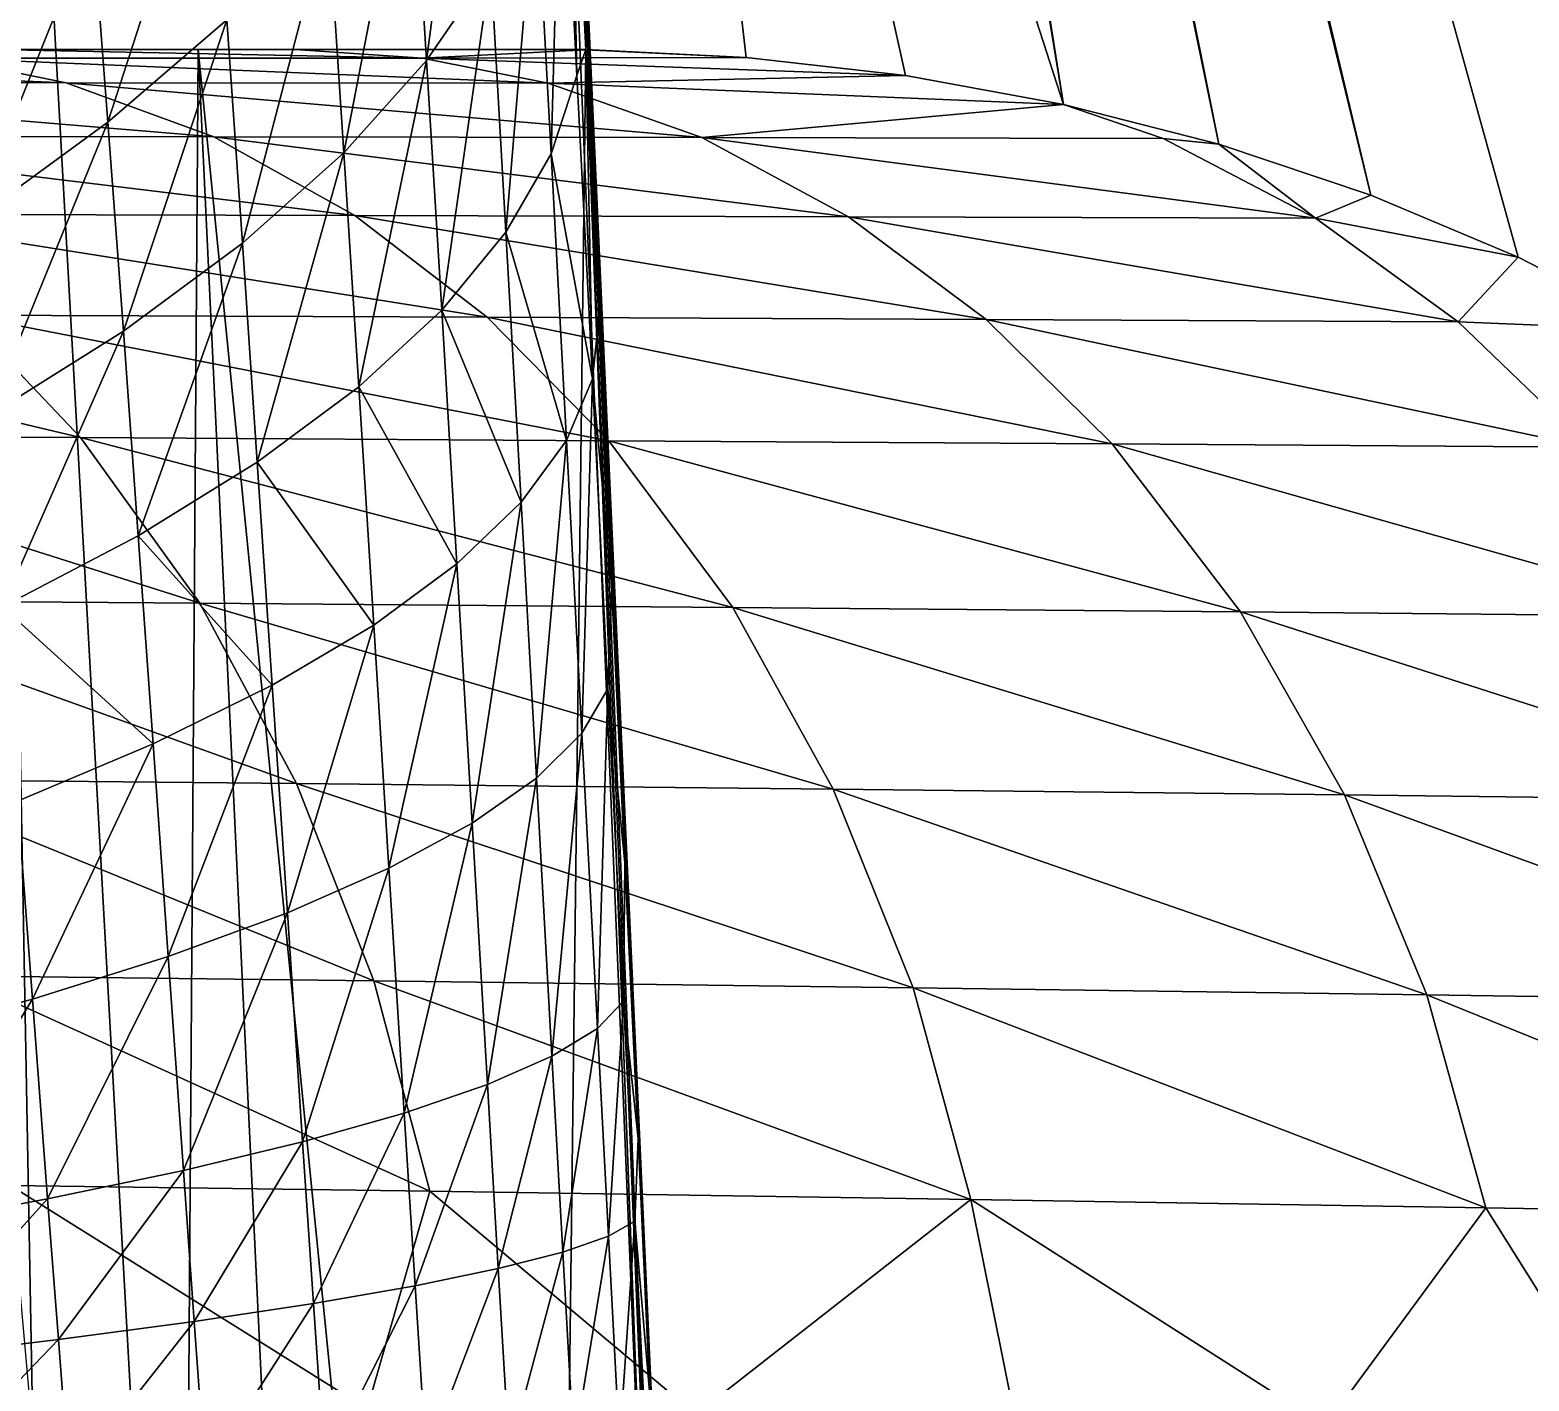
# Model space of a CAD drawing. Extents: x -53 to 3.8, y 0 to 88.2.
# Drawn here: x -7.824 to -5.923, y 68.561 to 70.274 of the extents above; entities that cross this region are included whole.
import ezdxf

# ---------------------------------------------------------------- set-up
doc = ezdxf.new("R2010")
doc.units = 0

msp = doc.modelspace()

# ---------------------------------------------------------------- linework, layer by layer
for points in [[(-4.97569, 70.249, 13.5), (-3.119, 84.249, 13.5), (-7.119, 74.249, 13.5)], [(-3.119, 70.249), (-7.119, 74.249), (-3.119, 84.249)], [(-7.14091, 73.8309), (-7.119, 74.249), (-3.119, 70.249)], [(-7.12039, 74.1435, 13.5), (-6.12369, 70.0647, 13.5), (-7.119, 74.249, 13.5)], [(-5.75654, 69.8932, 13.5), (-4.97569, 70.249, 13.5), (-7.119, 74.249, 13.5)], [(-7.119, 74.249, 13.5), (-5.93662, 69.9861, 13.5), (-5.75654, 69.8932, 13.5)], [(-6.12369, 70.0647, 13.5), (-5.93662, 69.9861, 13.5), (-7.119, 74.249, 13.5)], [(-7.12456, 74.0381, 13.5), (-6.31635, 70.1292, 13.5), (-7.12039, 74.1435, 13.5)], [(-6.31635, 70.1292, 13.5), (-6.12369, 70.0647, 13.5), (-7.12039, 74.1435, 13.5)], [(-7.13152, 73.9328, 13.5), (-6.51328, 70.1796, 13.5), (-7.12456, 74.0381, 13.5)], [(-6.51328, 70.1796, 13.5), (-6.31635, 70.1292, 13.5), (-7.12456, 74.0381, 13.5)], [(-7.12988, 72.09, 13.5), (-6.51328, 70.1796, 13.5), (-7.13152, 73.9328, 13.5)], [(-7.20641, 73.4174), (-7.14091, 73.8309), (-3.119, 70.249)], [(-7.14974, 73.7537, 12.806), (-7.1597, 73.6793, 12.3993), (-7.119, 70.249, 13.4413)], [(-7.119, 70.249, 13.5), (-7.12988, 72.09, 13.5), (-7.14974, 73.7537, 12.806)], [(-7.119, 70.249, 13.4413), (-7.119, 70.249, 13.5), (-7.14974, 73.7537, 12.806)], [(-7.1597, 73.6793, 12.3993), (-7.16984, 73.6128, 11.9703), (-7.119, 70.249, 13.4413)], [(-7.119, 70.249, 13.4413), (-7.16984, 73.6128, 11.9703), (-7.17979, 73.5542, 11.5364)], [(-7.17979, 73.5542, 11.5364), (-7.18919, 73.5029, 11.1132), (-7.119, 70.249, 13.4413)], [(-7.18919, 73.5029, 11.1132), (-7.19863, 73.4548, 10.6755), (-7.119, 70.249, 13.4413)], [(-7.19863, 73.4548, 10.6755), (-7.20835, 73.4081, 10.2123), (-7.119, 70.249, 9.33625)], [(-7.119, 70.249, 13.4413), (-7.19863, 73.4548, 10.6755), (-7.119, 70.249, 9.33625)], [(-3.119, 70.249), (-7.31477, 73.0129), (-7.20641, 73.4174)], [(-7.119, 70.249, 9.33625), (-7.20835, 73.4081, 10.2123), (-7.21833, 73.3629, 9.725)], [(-7.21833, 73.3629, 9.725), (-7.22853, 73.3191, 9.21521), (-7.119, 70.249, 9.33625)], [(-7.22853, 73.3191, 9.21521), (-7.23891, 73.2767, 8.68447), (-7.119, 70.249, 9.33625)], [(-7.23891, 73.2767, 8.68447), (-7.24943, 73.2356, 8.13435), (-6.62595, 58.1287, 10.4569)], [(-7.119, 70.249, 9.33625), (-7.23891, 73.2767, 8.68447), (-6.62595, 58.1287, 10.4569)], [(-7.26006, 73.196, 7.56638), (-7.06931, 69.2182, 7.97692), (-7.24943, 73.2356, 8.13435)], [(-7.24943, 73.2356, 8.13435), (-7.05252, 68.8688, 8.02106), (-6.56139, 58.1287, 9.56668)], [(-7.06931, 69.2182, 7.97692), (-7.05252, 68.8688, 8.02106), (-7.24943, 73.2356, 8.13435)], [(-6.62595, 58.1287, 10.4569), (-7.24943, 73.2356, 8.13435), (-6.56139, 58.1287, 9.56668)], [(-7.08594, 69.5654, 7.91242), (-7.06931, 69.2182, 7.97692), (-7.26006, 73.196, 7.56638)], [(-7.10248, 69.9094, 7.82757), (-7.08594, 69.5654, 7.91242), (-7.26006, 73.196, 7.56638)], [(-7.26006, 73.196, 7.56638), (-7.119, 70.249, 7.72243), (-7.10248, 69.9094, 7.82757)], [(-7.13912, 70.6523, 7.56864), (-7.119, 70.249, 7.72243), (-7.26006, 73.196, 7.56638)], [(-7.46482, 72.6221), (-7.31477, 73.0129), (-3.119, 70.249)], [(-7.6549, 72.249), (-7.46482, 72.6221), (-3.119, 70.249)], [(-3.119, 70.249), (-7.88293, 71.8979), (-7.6549, 72.249)], [(-6.71341, 70.2162, 13.5), (-6.51328, 70.1796, 13.5), (-7.12988, 72.09, 13.5)], [(-6.91566, 70.2392, 13.5), (-6.71341, 70.2162, 13.5), (-7.12988, 72.09, 13.5)], [(-7.12988, 72.09, 13.5), (-7.119, 70.249, 13.5), (-6.91566, 70.2392, 13.5)], [(-8.14642, 71.5725), (-7.88293, 71.8979), (-7.76157, 65.3271)], [(-7.88293, 71.8979), (-3.119, 70.249), (-7.50443, 65.0945)], [(-7.76157, 65.3271), (-7.88293, 71.8979), (-7.50443, 65.0945)], [(-8.03799, 65.5368), (-8.14642, 71.5725), (-7.76157, 65.3271)], [(-7.32071, 70.2352, 6.39173), (-7.25981, 70.6978, 6.50688), (-7.34083, 70.5583, 6.23496)], [(-7.23946, 70.354, 6.67295), (-7.25981, 70.6978, 6.50688), (-7.32071, 70.2352, 6.39173)], [(-7.91622, 70.27, 5.09532), (-7.7637, 70.6579, 5.15187), (-7.93554, 70.4986, 4.93853)], [(-7.74425, 70.4127, 5.31948), (-7.7637, 70.6579, 5.15187), (-7.91622, 70.27, 5.09532)], [(-7.13012, 70.2162, 7.3996), (-7.13912, 70.6523, 7.56864), (-7.14986, 70.594, 7.25008)], [(-7.119, 70.249, 7.72243), (-7.13912, 70.6523, 7.56864), (-7.13012, 70.2162, 7.3996)], [(-7.16287, 70.1169, 7.10163), (-7.14986, 70.594, 7.25008), (-7.18239, 70.4739, 6.95966)], [(-7.13012, 70.2162, 7.3996), (-7.14986, 70.594, 7.25008), (-7.16287, 70.1169, 7.10163)], [(-7.72471, 70.1569, 5.46863), (-7.59368, 70.561, 5.55509), (-7.74425, 70.4127, 5.31948)], [(-7.57399, 70.287, 5.71423), (-7.59368, 70.561, 5.55509), (-7.72471, 70.1569, 5.46863)], [(-7.4258, 70.1181, 6.1178), (-7.34083, 70.5583, 6.23496), (-7.44571, 70.4211, 5.97018)], [(-7.32071, 70.2352, 6.39173), (-7.34083, 70.5583, 6.23496), (-7.4258, 70.1181, 6.1178)], [(-7.18239, 70.4739, 6.95966), (-7.23946, 70.354, 6.67295), (-7.22014, 70.0176, 6.80738)], [(-7.16287, 70.1169, 7.10163), (-7.18239, 70.4739, 6.95966), (-7.22014, 70.0176, 6.80738)], [(-7.55423, 70.0035, 5.85291), (-7.44571, 70.4211, 5.97018), (-7.57399, 70.287, 5.71423)], [(-7.4258, 70.1181, 6.1178), (-7.44571, 70.4211, 5.97018), (-7.55423, 70.0035, 5.85291)], [(-7.89677, 70.0315, 5.23485), (-7.74425, 70.4127, 5.31948), (-7.91622, 70.27, 5.09532)], [(-7.72471, 70.1569, 5.46863), (-7.74425, 70.4127, 5.31948), (-7.89677, 70.0315, 5.23485)], [(-7.30157, 69.9189, 6.51869), (-7.23946, 70.354, 6.67295), (-7.32071, 70.2352, 6.39173)], [(-7.22014, 70.0176, 6.80738), (-7.23946, 70.354, 6.67295), (-7.30157, 69.9189, 6.51869)], [(-7.70506, 69.892, 5.59863), (-7.57399, 70.287, 5.71423), (-7.72471, 70.1569, 5.46863)], [(-7.55423, 70.0035, 5.85291), (-7.57399, 70.287, 5.71423), (-7.70506, 69.892, 5.59863)], [(-7.48739, 70.249, 13.9194), (-9.99126, 70.249, 13.397), (-7.86886, 70.249, 14.3871)], [(-7.119, 70.249, 13.4413), (-9.99126, 70.249, 13.397), (-7.48739, 70.249, 13.9194)], [(-9.33654, 70.249, 12.6447), (-9.99126, 70.249, 13.397), (-7.119, 70.249, 13.4413)], [(-8.72044, 70.249, 11.8605), (-9.33654, 70.249, 12.6447), (-7.119, 70.249, 13.4413)], [(-7.119, 70.249, 13.4413), (-8.14454, 70.249, 11.0463), (-8.72044, 70.249, 11.8605)], [(-7.61027, 70.249, 10.2041), (-8.14454, 70.249, 11.0463), (-7.119, 70.249, 13.4413)], [(-8.14454, 70.249, 11.0463), (-7.64122, 65.8584, 11.1482), (-7.88987, 65.8584, 11.5473)], [(-8.14454, 70.249, 11.0463), (-7.61027, 70.249, 10.2041), (-7.64122, 65.8584, 11.1482)], [(-7.32602, 70.2383, 14.0474), (-7.86886, 70.249, 14.3871), (-7.93127, 70.2384, 14.7766)], [(-7.48739, 70.249, 13.9194), (-7.86886, 70.249, 14.3871), (-7.32602, 70.2383, 14.0474)], [(-7.61027, 70.249, 10.2041), (-7.4021, 65.8584, 10.7433), (-7.64122, 65.8584, 11.1482)], [(-7.119, 70.249, 9.33625), (-7.61027, 70.249, 10.2041), (-7.119, 70.249, 13.4413)], [(-7.61027, 70.249, 10.2041), (-7.17267, 65.8584, 10.3329), (-7.4021, 65.8584, 10.7433)], [(-7.61027, 70.249, 10.2041), (-7.119, 70.249, 9.33625), (-7.17267, 65.8584, 10.3329)], [(-7.50443, 65.0945), (-3.119, 70.249), (-7.26891, 64.8411)], [(-7.119, 70.2487, 13.5), (-7.48739, 70.249, 13.9194), (-7.32602, 70.2383, 14.0474)], [(-7.119, 70.249, 13.4413), (-7.48739, 70.249, 13.9194), (-7.119, 70.2487, 13.5)], [(-7.32602, 70.2383, 14.0474), (-6.91566, 70.2392, 13.5), (-7.119, 70.2487, 13.5)], [(-7.26891, 64.8411), (-3.119, 70.249), (-7.05624, 64.5684)], [(-7.17267, 65.8584, 10.3329), (-7.119, 70.249, 9.33625), (-6.78716, 61.4679, 10.498)], [(-7.11054, 69.8319, 7.52171), (-7.119, 70.249, 7.72243), (-7.13012, 70.2162, 7.3996)], [(-7.119, 70.2487, 13.5), (-7.119, 70.249, 13.5), (-7.119, 70.249, 13.4413)], [(-6.62595, 58.1287, 10.4569), (-6.78716, 61.4679, 10.498), (-7.119, 70.249, 9.33625)], [(-7.10248, 69.9094, 7.82757), (-7.119, 70.249, 7.72243), (-7.11054, 69.8319, 7.52171)], [(-6.91566, 70.2392, 13.5), (-7.119, 70.249, 13.5), (-7.119, 70.2487, 13.5)], [(-7.05624, 64.5684), (-3.119, 70.249), (-6.86767, 64.2779)], [(-6.86767, 64.2779), (-3.119, 70.249), (-6.70462, 63.9715)], [(-6.70462, 63.9715), (-3.119, 70.249), (-6.56905, 63.6529)], [(-6.56905, 63.6529), (-3.119, 70.249), (-6.46167, 63.3241)], [(-6.46167, 63.3241), (-3.119, 70.249), (-6.38309, 62.9872)], [(-6.38309, 62.9872), (-3.119, 70.249), (-1.84729, 18.2287)], [(-7.77777, 70.2068, 14.9094), (-8.56617, 70.2385, 15.4779), (-8.41911, 70.2072, 15.6167)], [(-7.93127, 70.2384, 14.7766), (-8.56617, 70.2385, 15.4779), (-7.77777, 70.2068, 14.9094)], [(-7.16636, 70.2065, 14.1742), (-7.93127, 70.2384, 14.7766), (-7.77777, 70.2068, 14.9094)], [(-7.32602, 70.2383, 14.0474), (-7.93127, 70.2384, 14.7766), (-7.16636, 70.2065, 14.1742)], [(-7.40679, 69.8215, 6.2374), (-7.32071, 70.2352, 6.39173), (-7.4258, 70.1181, 6.1178)], [(-7.30157, 69.9189, 6.51869), (-7.32071, 70.2352, 6.39173), (-7.40679, 69.8215, 6.2374)], [(-6.71341, 70.2162, 13.5), (-6.91566, 70.2392, 13.5), (-7.32602, 70.2383, 14.0474)], [(-7.16636, 70.2065, 14.1742), (-6.71341, 70.2162, 13.5), (-7.32602, 70.2383, 14.0474)], [(-6.51328, 70.1796, 13.5), (-6.71341, 70.2162, 13.5), (-7.16636, 70.2065, 14.1742)], [(-7.11054, 69.8319, 7.52171), (-7.13012, 70.2162, 7.3996), (-7.16287, 70.1169, 7.10163)], [(-7.59061, 70.1385, 15.0714), (-8.41911, 70.2072, 15.6167), (-8.23976, 70.1394, 15.7859)], [(-7.77777, 70.2068, 14.9094), (-8.41911, 70.2072, 15.6167), (-7.59061, 70.1385, 15.0714)], [(-6.97173, 70.1375, 14.3287), (-7.77777, 70.2068, 14.9094), (-7.59061, 70.1385, 15.0714)], [(-7.16636, 70.2065, 14.1742), (-7.77777, 70.2068, 14.9094), (-6.97173, 70.1375, 14.3287)], [(-6.97173, 70.1375, 14.3287), (-6.51328, 70.1796, 13.5), (-7.16636, 70.2065, 14.1742)], [(-6.38671, 70.1365, 13.562), (-6.51328, 70.1796, 13.5), (-6.97173, 70.1375, 14.3287)], [(-6.38671, 70.1365, 13.562), (-6.31635, 70.1292, 13.5), (-6.51328, 70.1796, 13.5)], [(-7.8772, 69.7845, 5.35648), (-7.72471, 70.1569, 5.46863), (-7.89677, 70.0315, 5.23485)], [(-7.70506, 69.892, 5.59863), (-7.72471, 70.1569, 5.46863), (-7.8772, 69.7845, 5.35648)], [(-8.23976, 70.1394, 15.7859), (-8.06821, 70.0405, 15.9477), (-7.41166, 70.0388, 15.2262)], [(-7.59061, 70.1385, 15.0714), (-8.23976, 70.1394, 15.7859), (-7.41166, 70.0388, 15.2262)], [(-7.59061, 70.1385, 15.0714), (-7.41166, 70.0388, 15.2262), (-6.78573, 70.0371, 14.4763)], [(-6.97173, 70.1375, 14.3287), (-7.59061, 70.1385, 15.0714), (-6.78573, 70.0371, 14.4763)], [(-6.19375, 70.0352, 13.702), (-6.38671, 70.1365, 13.562), (-6.97173, 70.1375, 14.3287)], [(-6.97173, 70.1375, 14.3287), (-6.78573, 70.0371, 14.4763), (-6.19375, 70.0352, 13.702)], [(-6.31635, 70.1292, 13.5), (-6.38671, 70.1365, 13.562), (-6.19375, 70.0352, 13.702)], [(-7.53534, 69.7259, 5.96531), (-7.4258, 70.1181, 6.1178), (-7.55423, 70.0035, 5.85291)], [(-7.40679, 69.8215, 6.2374), (-7.4258, 70.1181, 6.1178), (-7.53534, 69.7259, 5.96531)], [(-7.16287, 70.1169, 7.10163), (-7.22014, 70.0176, 6.80738), (-7.14346, 69.7537, 7.21769)], [(-7.11054, 69.8319, 7.52171), (-7.16287, 70.1169, 7.10163), (-7.14346, 69.7537, 7.21769)], [(-6.12369, 70.0647, 13.5), (-6.31635, 70.1292, 13.5), (-6.19375, 70.0352, 13.702)], [(-6.19375, 70.0352, 13.702), (-5.93662, 69.9861, 13.5), (-6.12369, 70.0647, 13.5)], [(-8.06821, 70.0405, 15.9477), (-7.24381, 69.9097, 15.3715), (-7.41166, 70.0388, 15.2262)], [(-7.90721, 69.9124, 16.0996), (-7.24381, 69.9097, 15.3715), (-8.06821, 70.0405, 15.9477)], [(-7.41166, 70.0388, 15.2262), (-6.61136, 69.9069, 14.6148), (-6.78573, 70.0371, 14.4763)], [(-7.24381, 69.9097, 15.3715), (-6.61136, 69.9069, 14.6148), (-7.41166, 70.0388, 15.2262)], [(-6.78573, 70.0371, 14.4763), (-6.01297, 69.904, 13.8331), (-6.19375, 70.0352, 13.702)], [(-6.61136, 69.9069, 14.6148), (-6.01297, 69.904, 13.8331), (-6.78573, 70.0371, 14.4763)], [(-6.01297, 69.904, 13.8331), (-5.93662, 69.9861, 13.5), (-6.19375, 70.0352, 13.702)], [(-7.68625, 69.6328, 5.70402), (-7.55423, 70.0035, 5.85291), (-7.70506, 69.892, 5.59863)], [(-7.53534, 69.7259, 5.96531), (-7.55423, 70.0035, 5.85291), (-7.68625, 69.6328, 5.70402)], [(-7.20088, 69.6753, 6.91738), (-7.22014, 70.0176, 6.80738), (-7.30157, 69.9189, 6.51869)], [(-7.14346, 69.7537, 7.21769), (-7.22014, 70.0176, 6.80738), (-7.20088, 69.6753, 6.91738)], [(-6.01297, 69.904, 13.8331), (-5.75654, 69.8932, 13.5), (-5.93662, 69.9861, 13.5)], [(-8.42135, 69.9144, 16.6233), (-7.75938, 69.7572, 16.2391), (-7.90721, 69.9124, 16.0996)], [(-8.27827, 69.76, 16.7672), (-7.75938, 69.7572, 16.2391), (-8.42135, 69.9144, 16.6233)], [(-7.90721, 69.9124, 16.0996), (-7.08981, 69.7533, 15.5048), (-7.24381, 69.9097, 15.3715)], [(-7.75938, 69.7572, 16.2391), (-7.08981, 69.7533, 15.5048), (-7.90721, 69.9124, 16.0996)], [(-7.28244, 69.5971, 6.62268), (-7.30157, 69.9189, 6.51869), (-7.40679, 69.8215, 6.2374)], [(-7.20088, 69.6753, 6.91738), (-7.30157, 69.9189, 6.51869), (-7.28244, 69.5971, 6.62268)], [(-7.24381, 69.9097, 15.3715), (-6.45154, 69.7493, 14.7417), (-6.61136, 69.9069, 14.6148)], [(-7.08981, 69.7533, 15.5048), (-6.45154, 69.7493, 14.7417), (-7.24381, 69.9097, 15.3715)], [(-7.08594, 69.5654, 7.91242), (-7.10248, 69.9094, 7.82757), (-7.11054, 69.8319, 7.52171)], [(-6.61136, 69.9069, 14.6148), (-5.8474, 69.745, 13.9531), (-6.01297, 69.904, 13.8331)], [(-6.45154, 69.7493, 14.7417), (-5.8474, 69.745, 13.9531), (-6.61136, 69.9069, 14.6148)], [(-7.85844, 69.5427, 5.4551), (-7.70506, 69.892, 5.59863), (-7.8772, 69.7845, 5.35648)], [(-7.68625, 69.6328, 5.70402), (-7.70506, 69.892, 5.59863), (-7.85844, 69.5427, 5.4551)], [(-5.8474, 69.745, 13.9531), (-5.75654, 69.8932, 13.5), (-6.01297, 69.904, 13.8331)], [(-7.11054, 69.8319, 7.52171), (-7.14346, 69.7537, 7.21769), (-7.12384, 69.3823, 7.30826)], [(-7.11054, 69.8319, 7.52171), (-7.12384, 69.3823, 7.30826), (-7.09077, 69.4387, 7.6169)], [(-7.09077, 69.4387, 7.6169), (-7.08594, 69.5654, 7.91242), (-7.11054, 69.8319, 7.52171)], [(-7.38776, 69.5196, 6.33544), (-7.40679, 69.8215, 6.2374), (-7.53534, 69.7259, 5.96531)], [(-7.28244, 69.5971, 6.62268), (-7.40679, 69.8215, 6.2374), (-7.38776, 69.5196, 6.33544)], [(-7.6083, 69.5473, 16.3816), (-8.27827, 69.76, 16.7672), (-8.13191, 69.5512, 16.9144)], [(-7.75938, 69.7572, 16.2391), (-8.27827, 69.76, 16.7672), (-7.6083, 69.5473, 16.3816)], [(-6.93262, 69.5419, 15.6408), (-7.75938, 69.7572, 16.2391), (-7.6083, 69.5473, 16.3816)], [(-7.08981, 69.7533, 15.5048), (-7.75938, 69.7572, 16.2391), (-6.93262, 69.5419, 15.6408)], [(-7.1814, 69.3253, 7.00333), (-7.14346, 69.7537, 7.21769), (-7.20088, 69.6753, 6.91738)], [(-7.12384, 69.3823, 7.30826), (-7.14346, 69.7537, 7.21769), (-7.1814, 69.3253, 7.00333)], [(-6.28863, 69.5362, 14.8711), (-7.08981, 69.7533, 15.5048), (-6.93262, 69.5419, 15.6408)], [(-6.45154, 69.7493, 14.7417), (-7.08981, 69.7533, 15.5048), (-6.28863, 69.5362, 14.8711)], [(-5.67886, 69.5303, 14.0754), (-6.45154, 69.7493, 14.7417), (-6.28863, 69.5362, 14.8711)], [(-5.8474, 69.745, 13.9531), (-6.45154, 69.7493, 14.7417), (-5.67886, 69.5303, 14.0754)], [(-7.51639, 69.4434, 6.05751), (-7.53534, 69.7259, 5.96531), (-7.68625, 69.6328, 5.70402)], [(-7.38776, 69.5196, 6.33544), (-7.53534, 69.7259, 5.96531), (-7.51639, 69.4434, 6.05751)], [(-7.26307, 69.2682, 6.704), (-7.20088, 69.6753, 6.91738), (-7.28244, 69.5971, 6.62268)], [(-7.1814, 69.3253, 7.00333), (-7.20088, 69.6753, 6.91738), (-7.26307, 69.2682, 6.704)], [(-7.66736, 69.3688, 5.79053), (-7.68625, 69.6328, 5.70402), (-7.85844, 69.5427, 5.4551)], [(-7.51639, 69.4434, 6.05751), (-7.68625, 69.6328, 5.70402), (-7.66736, 69.3688, 5.79053)], [(-7.36849, 69.2113, 6.41219), (-7.28244, 69.5971, 6.62268), (-7.38776, 69.5196, 6.33544)], [(-7.26307, 69.2682, 6.704), (-7.28244, 69.5971, 6.62268), (-7.36849, 69.2113, 6.41219)], [(-7.06931, 69.2182, 7.97692), (-7.08594, 69.5654, 7.91242), (-7.09077, 69.4387, 7.6169)], [(-7.48561, 69.3187, 16.4974), (-8.13191, 69.5512, 16.9144), (-8.0129, 69.3237, 17.0341)], [(-7.6083, 69.5473, 16.3816), (-8.13191, 69.5512, 16.9144), (-7.48561, 69.3187, 16.4974)], [(-6.80523, 69.3116, 15.751), (-7.6083, 69.5473, 16.3816), (-7.48561, 69.3187, 16.4974)], [(-6.93262, 69.5419, 15.6408), (-7.6083, 69.5473, 16.3816), (-6.80523, 69.3116, 15.751)], [(-7.66736, 69.3688, 5.79053), (-7.85844, 69.5427, 5.4551), (-7.83958, 69.2964, 5.5361)], [(-6.15689, 69.3043, 14.9757), (-6.93262, 69.5419, 15.6408), (-6.80523, 69.3116, 15.751)], [(-6.28863, 69.5362, 14.8711), (-6.93262, 69.5419, 15.6408), (-6.15689, 69.3043, 14.9757)], [(-5.54283, 69.2966, 14.174), (-6.28863, 69.5362, 14.8711), (-6.15689, 69.3043, 14.9757)], [(-5.67886, 69.5303, 14.0754), (-6.28863, 69.5362, 14.8711), (-5.54283, 69.2966, 14.174)], [(-7.49718, 69.1549, 6.12975), (-7.38776, 69.5196, 6.33544), (-7.51639, 69.4434, 6.05751)], [(-7.36849, 69.2113, 6.41219), (-7.38776, 69.5196, 6.33544), (-7.49718, 69.1549, 6.12975)], [(-7.6482, 69.0995, 5.85835), (-7.51639, 69.4434, 6.05751), (-7.66736, 69.3688, 5.79053)], [(-7.49718, 69.1549, 6.12975), (-7.51639, 69.4434, 6.05751), (-7.6482, 69.0995, 5.85835)], [(-7.09077, 69.4387, 7.6169), (-7.12384, 69.3823, 7.30826), (-7.10413, 69.0083, 7.3722)], [(-7.09077, 69.4387, 7.6169), (-7.10413, 69.0083, 7.3722), (-7.07091, 69.0428, 7.68388)], [(-7.07091, 69.0428, 7.68388), (-7.06931, 69.2182, 7.97692), (-7.09077, 69.4387, 7.6169)], [(-7.1618, 68.9729, 7.06418), (-7.12384, 69.3823, 7.30826), (-7.1814, 69.3253, 7.00333)], [(-7.10413, 69.0083, 7.3722), (-7.12384, 69.3823, 7.30826), (-7.1618, 68.9729, 7.06418)], [(-7.82046, 69.0452, 5.59961), (-7.66736, 69.3688, 5.79053), (-7.83958, 69.2964, 5.5361)], [(-7.6482, 69.0995, 5.85835), (-7.66736, 69.3688, 5.79053), (-7.82046, 69.0452, 5.59961)], [(-7.38777, 69.0685, 16.5897), (-8.0129, 69.3237, 17.0341), (-7.91778, 69.0747, 17.1298)], [(-7.48561, 69.3187, 16.4974), (-8.0129, 69.3237, 17.0341), (-7.38777, 69.0685, 16.5897)], [(-6.70395, 69.0598, 15.8387), (-7.48561, 69.3187, 16.4974), (-7.38777, 69.0685, 16.5897)], [(-6.80523, 69.3116, 15.751), (-7.48561, 69.3187, 16.4974), (-6.70395, 69.0598, 15.8387)], [(-7.24357, 68.937, 6.76176), (-7.1814, 69.3253, 7.00333), (-7.26307, 69.2682, 6.704)], [(-7.1618, 68.9729, 7.06418), (-7.1814, 69.3253, 7.00333), (-7.24357, 68.937, 6.76176)], [(-6.05252, 69.0507, 15.0587), (-6.80523, 69.3116, 15.751), (-6.70395, 69.0598, 15.8387)], [(-6.15689, 69.3043, 14.9757), (-6.80523, 69.3116, 15.751), (-6.05252, 69.0507, 15.0587)], [(-5.4354, 69.0413, 14.2519), (-6.15689, 69.3043, 14.9757), (-6.05252, 69.0507, 15.0587)], [(-5.54283, 69.2966, 14.174), (-6.15689, 69.3043, 14.9757), (-5.4354, 69.0413, 14.2519)], [(-7.82046, 69.0452, 5.59961), (-7.83958, 69.2964, 5.5361), (-8.01692, 68.9915, 5.35042)], [(-7.34908, 68.9007, 6.46685), (-7.26307, 69.2682, 6.704), (-7.36849, 69.2113, 6.41219)], [(-7.24357, 68.937, 6.76176), (-7.26307, 69.2682, 6.704), (-7.34908, 68.9007, 6.46685)], [(-7.47784, 68.8643, 6.18132), (-7.36849, 69.2113, 6.41219), (-7.49718, 69.1549, 6.12975)], [(-7.34908, 68.9007, 6.46685), (-7.36849, 69.2113, 6.41219), (-7.47784, 68.8643, 6.18132)], [(-7.05252, 68.8688, 8.02106), (-7.06931, 69.2182, 7.97692), (-7.07091, 69.0428, 7.68388)], [(-7.6289, 68.828, 5.90688), (-7.49718, 69.1549, 6.12975), (-7.6482, 69.0995, 5.85835)], [(-7.47784, 68.8643, 6.18132), (-7.49718, 69.1549, 6.12975), (-7.6289, 68.828, 5.90688)], [(-7.80118, 68.792, 5.64515), (-7.6482, 69.0995, 5.85835), (-7.82046, 69.0452, 5.59961)], [(-7.6289, 68.828, 5.90688), (-7.6482, 69.0995, 5.85835), (-7.80118, 68.792, 5.64515)], [(-7.91778, 69.0747, 17.1298), (-7.84844, 68.8091, 17.1995), (-7.31673, 68.8017, 16.6567)], [(-7.38777, 69.0685, 16.5897), (-7.91778, 69.0747, 17.1298), (-7.31673, 68.8017, 16.6567)], [(-7.38777, 69.0685, 16.5897), (-7.31673, 68.8017, 16.6567), (-6.63081, 68.7914, 15.902)], [(-6.70395, 69.0598, 15.8387), (-7.38777, 69.0685, 16.5897), (-6.63081, 68.7914, 15.902)], [(-6.70395, 69.0598, 15.8387), (-6.63081, 68.7914, 15.902), (-5.97762, 68.7807, 15.1183)], [(-6.05252, 69.0507, 15.0587), (-6.70395, 69.0598, 15.8387), (-5.97762, 68.7807, 15.1183)], [(-6.05252, 69.0507, 15.0587), (-5.97762, 68.7807, 15.1183), (-5.35877, 68.7696, 14.3075)], [(-5.4354, 69.0413, 14.2519), (-6.05252, 69.0507, 15.0587), (-5.35877, 68.7696, 14.3075)], [(-7.99765, 68.7559, 5.39298), (-7.82046, 69.0452, 5.59961), (-8.01692, 68.9915, 5.35042)], [(-7.80118, 68.792, 5.64515), (-7.82046, 69.0452, 5.59961), (-7.99765, 68.7559, 5.39298)], [(-7.07091, 69.0428, 7.68388), (-7.10413, 69.0083, 7.3722), (-7.09016, 68.7448, 7.40134)], [(-7.07091, 69.0428, 7.68388), (-7.09016, 68.7448, 7.40134), (-7.05683, 68.764, 7.71424)], [(-7.05683, 68.764, 7.71424), (-7.05252, 68.8688, 8.02106), (-7.07091, 69.0428, 7.68388)], [(-7.14792, 68.7247, 7.09207), (-7.10413, 69.0083, 7.3722), (-7.1618, 68.9729, 7.06418)], [(-7.09016, 68.7448, 7.40134), (-7.10413, 69.0083, 7.3722), (-7.14792, 68.7247, 7.09207)], [(-7.22977, 68.7037, 6.78836), (-7.1618, 68.9729, 7.06418), (-7.24357, 68.937, 6.76176)], [(-7.14792, 68.7247, 7.09207), (-7.1618, 68.9729, 7.06418), (-7.22977, 68.7037, 6.78836)], [(-7.33533, 68.682, 6.49215), (-7.24357, 68.937, 6.76176), (-7.34908, 68.9007, 6.46685)], [(-7.22977, 68.7037, 6.78836), (-7.24357, 68.937, 6.76176), (-7.33533, 68.682, 6.49215)], [(-7.46414, 68.6596, 6.2053), (-7.34908, 68.9007, 6.46685), (-7.47784, 68.8643, 6.18132)], [(-7.33533, 68.682, 6.49215), (-7.34908, 68.9007, 6.46685), (-7.46414, 68.6596, 6.2053)], [(-7.61523, 68.6368, 5.92953), (-7.47784, 68.8643, 6.18132), (-7.6289, 68.828, 5.90688)], [(-7.46414, 68.6596, 6.2053), (-7.47784, 68.8643, 6.18132), (-7.61523, 68.6368, 5.92953)], [(-7.03548, 68.5186, 8.0448), (-7.05252, 68.8688, 8.02106), (-7.05683, 68.764, 7.71424)], [(-7.05252, 68.8688, 8.02106), (-7.03548, 68.5186, 8.0448), (-6.56139, 58.1287, 9.56668)], [(-7.78753, 68.6137, 5.66647), (-7.6289, 68.828, 5.90688), (-7.80118, 68.792, 5.64515)], [(-7.61523, 68.6368, 5.92953), (-7.6289, 68.828, 5.90688), (-7.78753, 68.6137, 5.66647)], [(-7.84844, 68.8091, 17.1995), (-7.39594, 68.5258, 16.8253), (-7.31673, 68.8017, 16.6567)], [(-7.82369, 68.5325, 17.2594), (-7.39594, 68.5258, 16.8253), (-7.84844, 68.8091, 17.1995)], [(-7.984, 68.5899, 5.41295), (-7.80118, 68.792, 5.64515), (-7.99765, 68.7559, 5.39298)], [(-7.78753, 68.6137, 5.66647), (-7.80118, 68.792, 5.64515), (-7.984, 68.5899, 5.41295)], [(-7.39594, 68.5258, 16.8253), (-6.97939, 68.5189, 16.3803), (-7.31673, 68.8017, 16.6567)], [(-7.31673, 68.8017, 16.6567), (-6.97939, 68.5189, 16.3803), (-6.63081, 68.7914, 15.902)], [(-6.97939, 68.5189, 16.3803), (-6.57434, 68.5118, 15.9249), (-6.63081, 68.7914, 15.902)], [(-6.63081, 68.7914, 15.902), (-6.18103, 68.5045, 15.4592), (-5.97762, 68.7807, 15.1183)], [(-6.57434, 68.5118, 15.9249), (-6.18103, 68.5045, 15.4592), (-6.63081, 68.7914, 15.902)], [(-6.18103, 68.5045, 15.4592), (-5.79976, 68.4971, 14.9835), (-5.97762, 68.7807, 15.1183)], [(-5.97762, 68.7807, 15.1183), (-5.79976, 68.4971, 14.9835), (-5.35877, 68.7696, 14.3075)], [(-7.05683, 68.764, 7.71424), (-7.09016, 68.7448, 7.40134), (-7.07602, 68.481, 7.41755)], [(-7.05683, 68.764, 7.71424), (-7.07602, 68.481, 7.41755), (-7.04258, 68.4847, 7.73091)], [(-7.04258, 68.4847, 7.73091), (-7.03548, 68.5186, 8.0448), (-7.05683, 68.764, 7.71424)], [(-7.13389, 68.4761, 7.10778), (-7.09016, 68.7448, 7.40134), (-7.14792, 68.7247, 7.09207)], [(-7.07602, 68.481, 7.41755), (-7.09016, 68.7448, 7.40134), (-7.13389, 68.4761, 7.10778)], [(-7.21582, 68.4701, 6.80353), (-7.14792, 68.7247, 7.09207), (-7.22977, 68.7037, 6.78836)], [(-7.13389, 68.4761, 7.10778), (-7.14792, 68.7247, 7.09207), (-7.21582, 68.4701, 6.80353)], [(-7.32145, 68.4629, 6.50672), (-7.22977, 68.7037, 6.78836), (-7.33533, 68.682, 6.49215)], [(-7.21582, 68.4701, 6.80353), (-7.22977, 68.7037, 6.78836), (-7.32145, 68.4629, 6.50672)], [(-7.45031, 68.4547, 6.21925), (-7.33533, 68.682, 6.49215), (-7.46414, 68.6596, 6.2053)], [(-7.32145, 68.4629, 6.50672), (-7.33533, 68.682, 6.49215), (-7.45031, 68.4547, 6.21925)], [(-7.60144, 68.4454, 5.94282), (-7.46414, 68.6596, 6.2053), (-7.61523, 68.6368, 5.92953)], [(-7.45031, 68.4547, 6.21925), (-7.46414, 68.6596, 6.2053), (-7.60144, 68.4454, 5.94282)], [(-7.77375, 68.4351, 5.67906), (-7.61523, 68.6368, 5.92953), (-7.78753, 68.6137, 5.66647)], [(-7.60144, 68.4454, 5.94282), (-7.61523, 68.6368, 5.92953), (-7.77375, 68.4351, 5.67906)], [(-7.97023, 68.4237, 5.42481), (-7.78753, 68.6137, 5.66647), (-7.984, 68.5899, 5.41295)], [(-7.77375, 68.4351, 5.67906), (-7.78753, 68.6137, 5.66647), (-7.97023, 68.4237, 5.42481)]]:
    msp.add_3dface(points)

doc.saveas('drawing.dxf')
